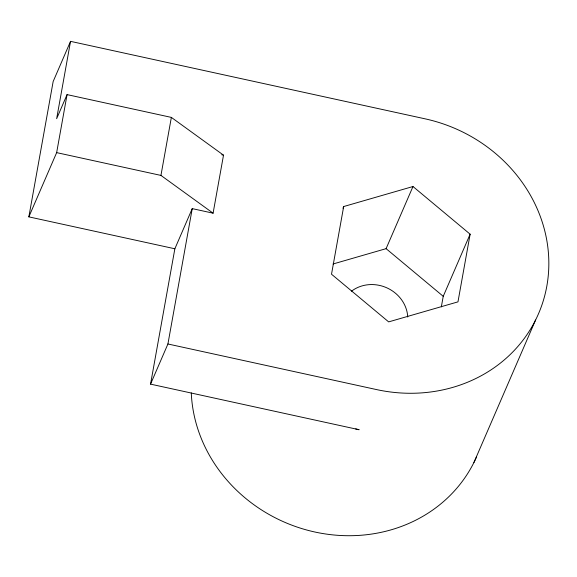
<?xml version="1.0" encoding="UTF-8"?>
<svg xmlns="http://www.w3.org/2000/svg" width="577" height="577" viewBox="0 0 577 577"><rect width="100%" height="100%" fill="white"/><g stroke="black" fill="none" stroke-linecap="round" stroke-linejoin="round"><path stroke-width="0.87" d="M70.538 41.349L56.647 118.696L67.069 94.606L171.362 117.398L223.515 155.163L213.093 213.18L192.235 208.622L174.86 248.774L28.85 216.865L53.163 81.501L70.538 41.349L425.141 118.84A150.006 136.929 23.4 0 1 546.83 286.113A150.006 136.929 23.4 0 1 376.507 389.569L167.921 343.986L150.547 384.138L359.132 429.721A150.006 136.929 23.4 0 1 355.692 428.935M28.85 216.865L56.654 152.624L67.069 94.606M213.093 213.18L160.947 175.415L171.362 117.398M150.547 384.138L174.86 248.774M167.921 343.986L192.235 208.622M343.676 206.544L331.515 274.226L388.667 321.887L457.965 301.865L470.125 234.183L412.981 186.522L343.676 206.544L342.969 208.182M441.34 306.87L443.237 296.318L470.125 234.183M333.044 263.992L386.092 248.658L412.981 186.522M473.926 462.494L535.564 320.062M221.756 154.78L223.515 155.163M56.654 152.624L160.947 175.415M386.092 248.658L443.237 296.318M476.573 456.854A150.006 136.929 23.4 0 1 314.018 531.821A150.006 136.929 23.4 0 1 191.283 392.901M351.494 291.205A34.288 31.295 23.4 0 1 387.124 287.959A34.288 31.295 23.4 0 1 407.73 317.033"/></g></svg>
